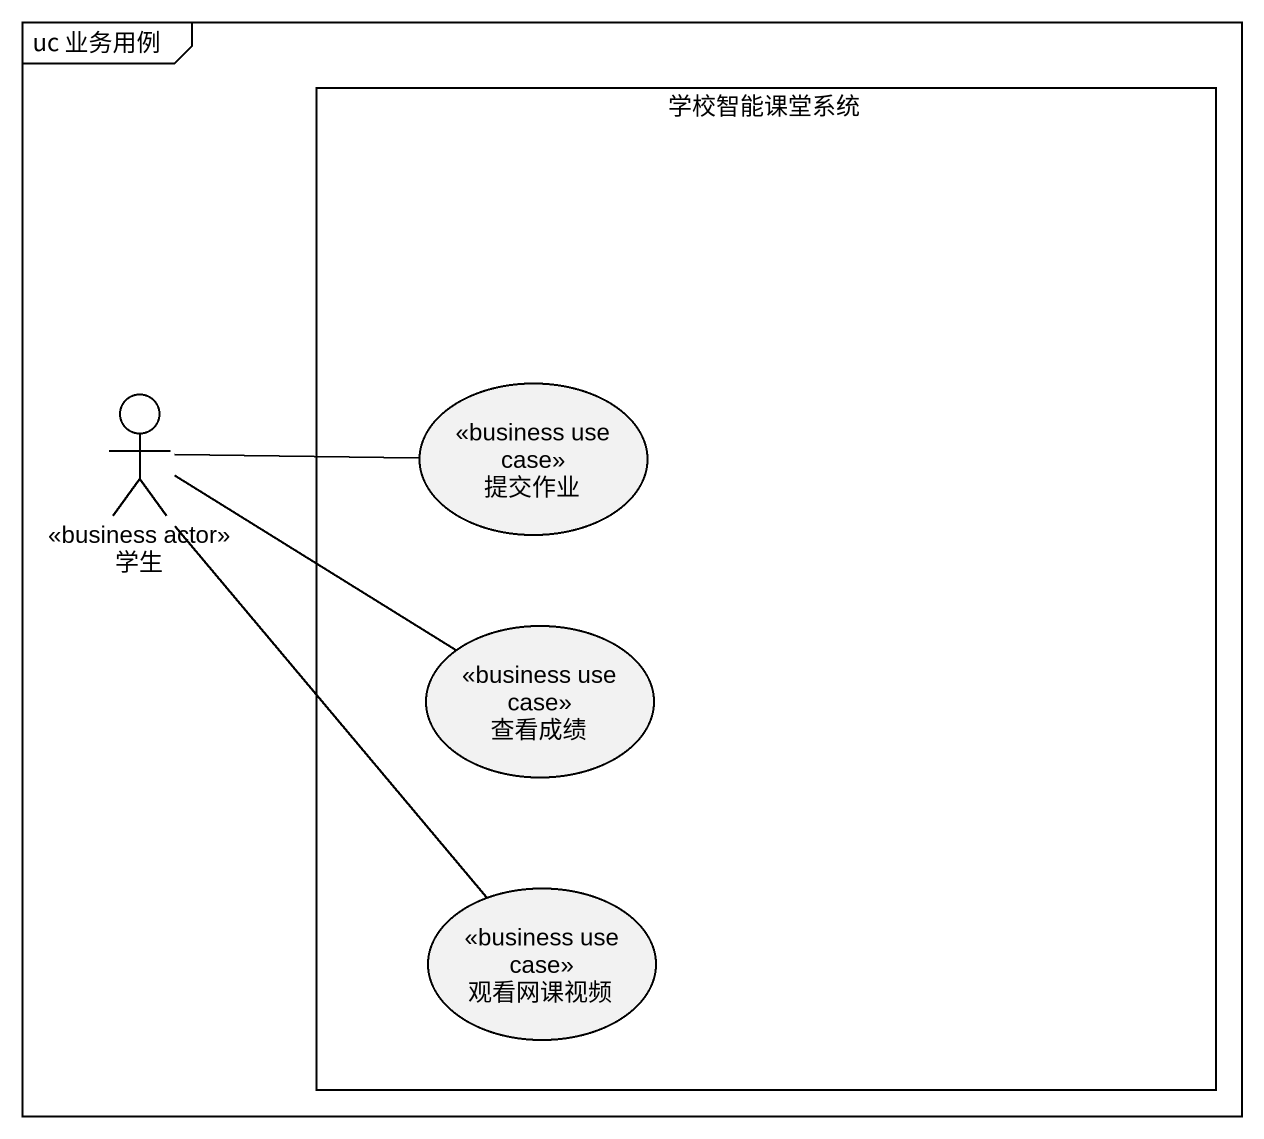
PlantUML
@startuml
mainframe uc 业务用例
rectangle 学校智能课堂系统 {
  usecase 提交作业 <<business use case>>
  usecase 查看成绩 <<business use case>>
  usecase 观看网课视频 <<business use case>>
}
actor 学生 <<business actor>>
学生 -right- 提交作业
学生 -right- 查看成绩
学生 -- 观看网课视频
@enduml
